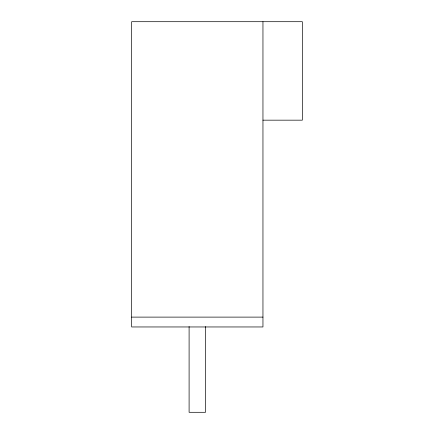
<?xml version="1.0" encoding="UTF-8"?>
<svg xmlns="http://www.w3.org/2000/svg" width="434" height="434" viewBox="0 0 434 434"><rect width="100%" height="100%" fill="white"/><g stroke="black" fill="none" stroke-linecap="round" stroke-linejoin="round"><path stroke-width="0.65" d="M262.955 120.169L302.341 120.169L302.341 21.7L131.659 21.7L131.659 326.959L262.955 326.959L262.955 21.7M131.659 317.113L262.955 317.113M205.51 326.563L205.51 412.3L189.099 412.3L189.099 326.563"/></g></svg>
